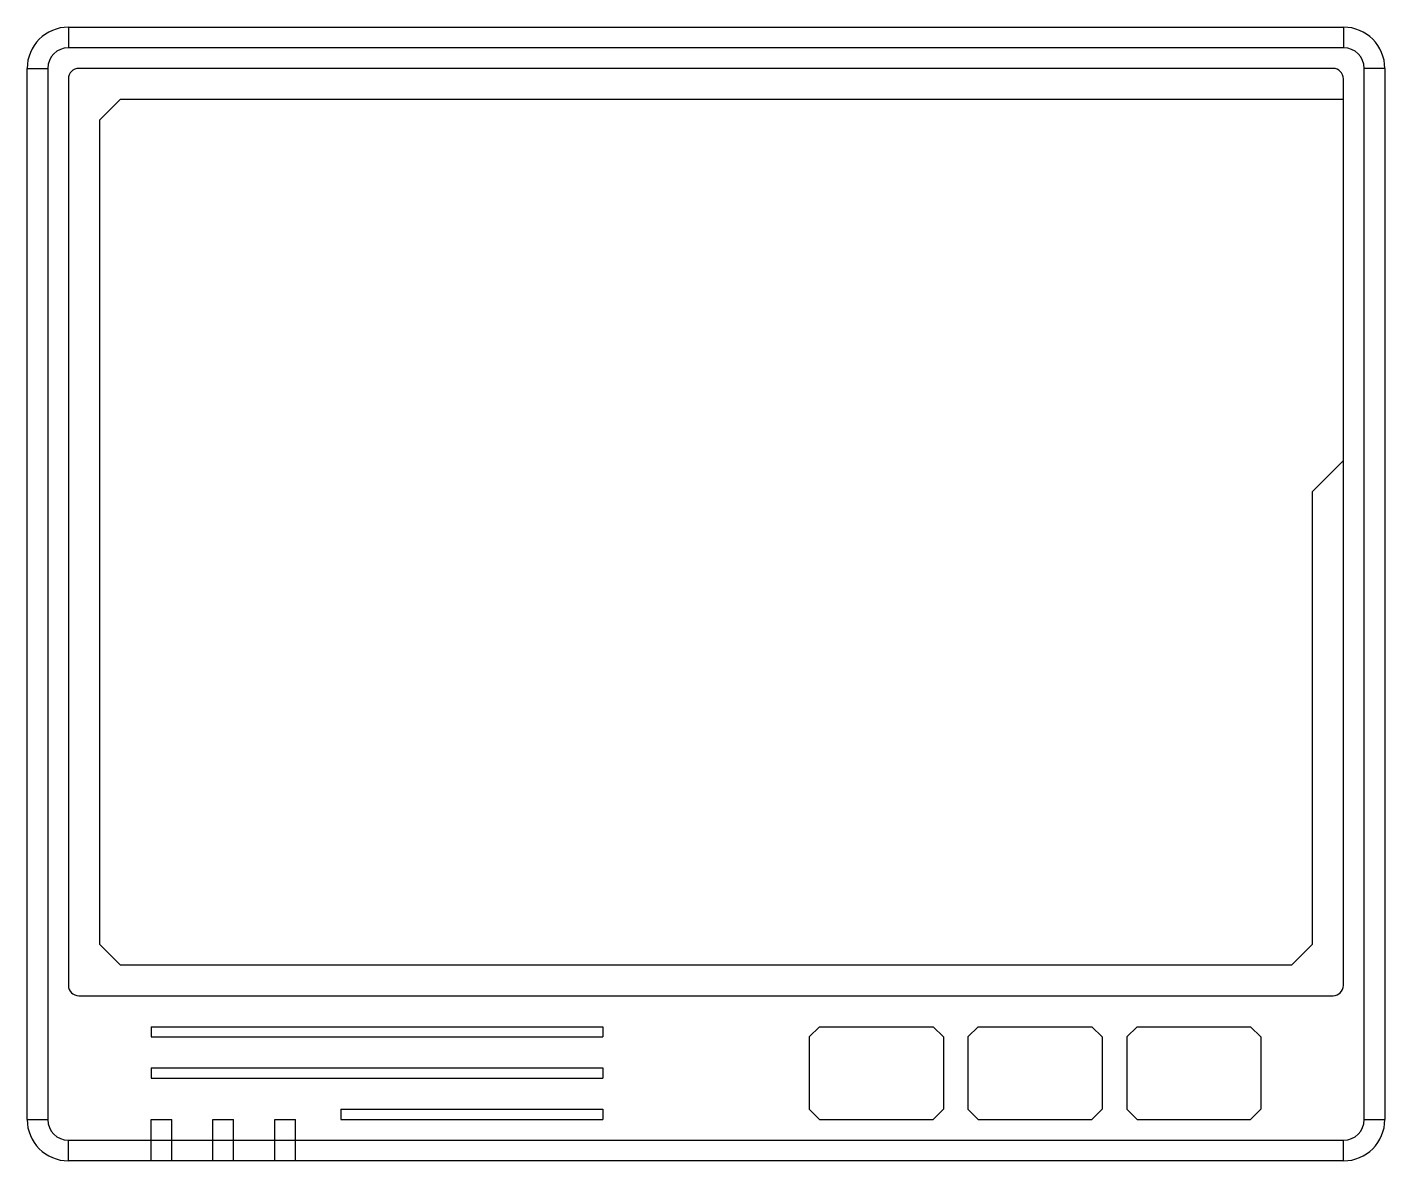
# Model space of a CAD drawing. Header units: millimetres. Extents: x -33.1 to 32.6, y -32.8 to 22.1.
import ezdxf

# ---------------------------------------------------------------- set-up
doc = ezdxf.new("R2010")
doc.units = ezdxf.units.MM

msp = doc.modelspace()

# ---------------------------------------------------------------- linework, layer by layer
at = {"color": 7, "linetype": 'Continuous', "lineweight": 25}
for p, q in [((-31.124, 22.107), (-31.124, 21.107)), ((-31.124, 22.107), (30.636, 22.107)), ((30.636, 22.107), (30.636, 21.107)), ((30.636, 21.107), (-31.124, 21.107)), ((-33.124, 20.107), (-32.124, 20.107)), ((-33.124, -30.813), (-33.124, 20.107)), ((-32.124, 20.107), (-32.124, -30.813)), ((30.126, 20.107), (-30.624, 20.107)), ((32.636, 20.107), (31.636, 20.107)), ((31.636, -30.813), (31.636, 20.107)), ((32.636, 20.107), (32.636, -30.813)), ((-31.124, 19.607), (-31.124, -24.313)), ((30.626, -24.313), (30.626, 19.607)), ((-29.624, 17.607), (-28.624, 18.607)), ((30.626, 18.607), (-28.624, 18.607)), ((-29.624, 17.607), (-29.624, -22.313)), ((30.626, 1.107), (29.126, -0.393)), ((29.126, -22.313), (29.126, -0.393)), ((-28.624, -23.313), (-29.624, -22.313)), ((29.126, -22.313), (28.126, -23.313)), ((-28.624, -23.313), (28.126, -23.313)), ((-30.624, -24.813), (30.126, -24.813)), ((-27.124, -26.313), (-5.244, -26.313)), ((-27.124, -26.313), (-27.124, -26.813)), ((-27.124, -26.813), (-5.244, -26.813)), ((-5.244, -26.313), (-5.244, -26.813)), ((4.756, -26.813), (5.256, -26.313)), ((4.756, -26.813), (4.756, -30.313)), ((5.256, -26.313), (10.756, -26.313)), ((10.756, -26.313), (11.256, -26.813)), ((11.256, -26.813), (11.256, -30.313)), ((12.446, -26.813), (12.946, -26.313)), ((12.446, -26.813), (12.446, -30.313)), ((12.946, -26.313), (18.446, -26.313)), ((18.446, -26.313), (18.946, -26.813)), ((18.946, -26.813), (18.946, -30.313)), ((20.136, -26.813), (20.636, -26.313)), ((20.136, -26.813), (20.136, -30.313)), ((20.636, -26.313), (26.136, -26.313)), ((26.136, -26.313), (26.636, -26.813)), ((26.636, -26.813), (26.636, -30.313)), ((-27.124, -28.313), (-5.244, -28.313)), ((-27.124, -28.313), (-27.124, -28.813)), ((-27.124, -28.813), (-5.244, -28.813)), ((-5.244, -28.313), (-5.244, -28.813)), ((-33.124, -30.813), (-32.124, -30.813)), ((-27.124, -32.813), (-27.124, -30.813)), ((-27.124, -30.813), (-26.124, -30.813)), ((-26.124, -32.813), (-26.124, -30.813)), ((-24.124, -30.813), (-23.124, -30.813)), ((-24.124, -32.813), (-24.124, -30.813)), ((-23.124, -32.813), (-23.124, -30.813)), ((-21.124, -32.813), (-21.124, -30.813)), ((-21.124, -30.813), (-20.124, -30.813)), ((-20.124, -32.813), (-20.124, -30.813)), ((-17.925, -30.313), (-5.244, -30.313)), ((-17.925, -30.313), (-17.925, -30.813)), ((-17.925, -30.813), (-5.244, -30.813)), ((-5.244, -30.313), (-5.244, -30.813)), ((5.256, -30.813), (4.756, -30.313)), ((5.256, -30.813), (10.756, -30.813)), ((11.256, -30.313), (10.756, -30.813)), ((12.946, -30.813), (12.446, -30.313)), ((12.946, -30.813), (18.446, -30.813)), ((18.946, -30.313), (18.446, -30.813)), ((20.636, -30.813), (20.136, -30.313)), ((20.636, -30.813), (26.136, -30.813)), ((26.636, -30.313), (26.136, -30.813)), ((31.636, -30.813), (32.636, -30.813)), ((-31.124, -32.813), (-31.124, -31.813)), ((-31.124, -31.813), (30.636, -31.813)), ((30.636, -32.813), (30.636, -31.813)), ((30.636, -32.813), (-31.124, -32.813))]:
    msp.add_line(p, q, dxfattribs=at)
for centre, radius, start, end in [((-31.124, 20.107), 2, 90, 180), ((30.636, 20.107), 2, 0, 90), ((-31.124, 20.107), 1, 90, 180), ((30.636, 20.107), 1, 0, 90), ((-30.624, 19.607), 0.5, 90, 180), ((30.126, 19.607), 0.5, 0, 90), ((-30.624, -24.313), 0.5, 180, 270), ((30.126, -24.313), 0.5, 270, 0), ((-31.124, -30.813), 2, 180, 270), ((-31.124, -30.813), 1, 180, 270), ((30.636, -30.813), 1, 270, 360), ((30.636, -30.813), 2, 270, 0)]:
    msp.add_arc(centre, radius, start, end, dxfattribs=at)

doc.saveas('drawing.dxf')
